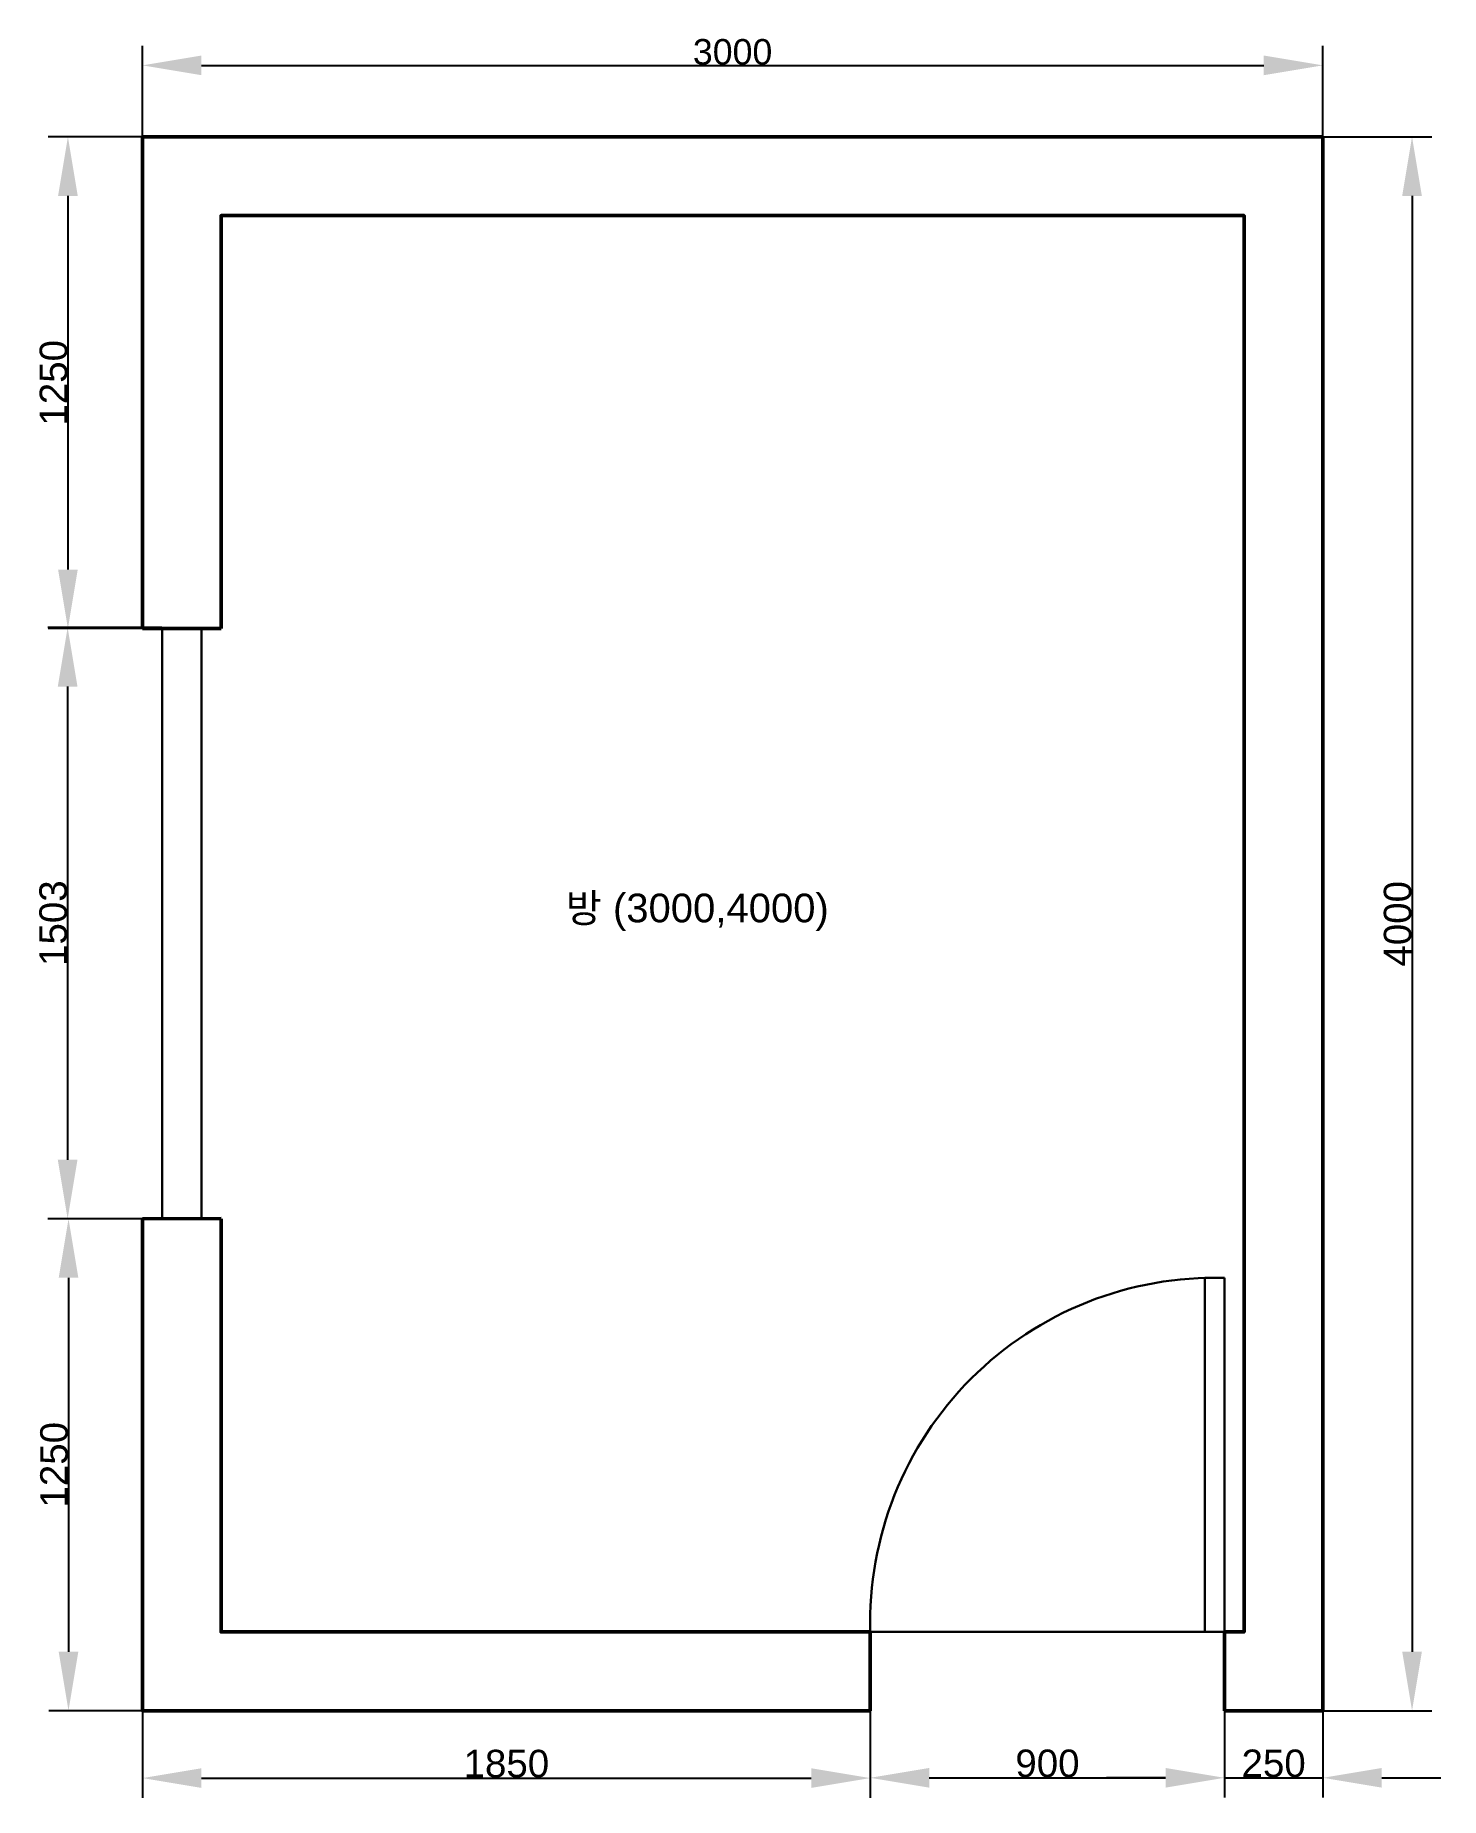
# Model space of a CAD drawing. Header units: millimetres. Extents: x -273 to 3300, y -221 to 4258.
import ezdxf

# ---------------------------------------------------------------- set-up
doc = ezdxf.new("R2010")
doc.units = ezdxf.units.MM
for name, color, linetype, lineweight, plot in [('DIM', 2, 'Continuous', 18, False), ('door', 5, 'Continuous', 30, False), ('wall', 1, 'Continuous', 50, False), ('window', 3, 'Continuous', 30, False)]:
    doc.layers.add(name, color=color, linetype=linetype, lineweight=lineweight, plot=plot)
doc.styles.get("Standard").update_dxf_attribs({"font": 'arial.ttf'})
doc.dimstyles.new('ISO-25', dxfattribs={"dimtxt": 200, "dimasz": 150, "dimexe": 50, "dimexo": 0.625, "dimtad": 1, "dimtxsty": 'Standard', "dimcen": 2.5, "dimadec": 0, "dimazin": 0, "dimtfac": 1, "dimtmove": 0, "dimatfit": 3, "dimfxl": 1, "dimarcsym": 0})

# ---------------------------------------------------------------- blocks, each defined once
blk = doc.blocks.new('*D6')
at = {"layer": 'Defpoints', "color": 0, "transparency": 16777216}
for p in [(3000, 4181.9), (0, 4000), (3000, 4000)]:
    blk.add_point(p, dxfattribs=at)
at = {"layer": 'DIM', "color": 0, "lineweight": -2, "transparency": 16777216}
for p, q in [((0, 4000.6), (0, 4231.9)), ((3000, 4000.6), (3000, 4231.9)), ((150, 4181.9), (2850, 4181.9))]:
    blk.add_line(p, q, dxfattribs=at)
at = {"layer": 'DIM', "color": 0, "transparency": 16777216}
for points in [[(150, 4206.9), (150, 4156.9), (0, 4181.9)], [(2850, 4206.9), (2850, 4156.9), (3000, 4181.9)]]:
    blk.add_solid(points, dxfattribs=at)
at = {"layer": 'DIM', "color": 0, "transparency": 16777216, "insert": (1500, 4215.8), "char_height": 65, "attachment_point": 5}
blk.add_mtext('3000', dxfattribs=at)
blk = doc.blocks.new('*D18')
at = {"layer": 'Defpoints', "color": 0, "transparency": 16777216}
for p in [(0, 4000), (-189.5, 2750.3), (0, 2750.3)]:
    blk.add_point(p, dxfattribs=at)
at = {"layer": 'DIM', "color": 0, "lineweight": -2, "transparency": 16777216}
for p, q in [((-0.6, 4000), (-239.5, 4000)), ((-189.5, 3850), (-189.5, 2900.3)), ((-0.6, 2750.3), (-239.5, 2750.3))]:
    blk.add_line(p, q, dxfattribs=at)
at = {"layer": 'DIM', "color": 0, "transparency": 16777216}
for points in [[(-214.5, 3850), (-164.5, 3850), (-189.5, 4000)], [(-214.5, 2900.3), (-164.5, 2900.3), (-189.5, 2750.3)]]:
    blk.add_solid(points, dxfattribs=at)
at = {"layer": 'DIM', "color": 0, "transparency": 16777216, "insert": (-225.8, 3375.1), "char_height": 70, "attachment_point": 5, "rotation": 90}
blk.add_mtext('1250', dxfattribs=at)
blk = doc.blocks.new('*D19')
at = {"layer": 'Defpoints', "color": 0, "transparency": 16777216}
for p in [(0, 1250.3), (-188, 0), (0, 0)]:
    blk.add_point(p, dxfattribs=at)
at = {"layer": 'DIM', "color": 0, "lineweight": -2, "transparency": 16777216}
for p, q in [((-0.6, 1250.3), (-238, 1250.3)), ((-188, 1100.3), (-188, 150)), ((-0.6, 0), (-238, 0))]:
    blk.add_line(p, q, dxfattribs=at)
at = {"layer": 'DIM', "color": 0, "transparency": 16777216}
for points in [[(-213, 1100.3), (-163, 1100.3), (-188, 1250.3)], [(-213, 150), (-163, 150), (-188, 0)]]:
    blk.add_solid(points, dxfattribs=at)
at = {"layer": 'DIM', "color": 0, "transparency": 16777216, "insert": (-224.4, 625.1), "char_height": 70, "attachment_point": 5, "rotation": 90}
blk.add_mtext('1250', dxfattribs=at)
blk = doc.blocks.new('*D14')
at = {"layer": 'Defpoints', "color": 0, "transparency": 16777216}
for p in [(0, 0), (1850, 0), (1850, -171.3)]:
    blk.add_point(p, dxfattribs=at)
at = {"layer": 'DIM', "color": 0, "lineweight": -2, "transparency": 16777216}
for p, q in [((0, -0.6), (0, -221.3)), ((1850, -0.6), (1850, -221.3)), ((150, -171.3), (1700, -171.3))]:
    blk.add_line(p, q, dxfattribs=at)
at = {"layer": 'DIM', "color": 0, "transparency": 16777216}
for points in [[(150, -146.3), (150, -196.3), (0, -171.3)], [(1700, -146.3), (1700, -196.3), (1850, -171.3)]]:
    blk.add_solid(points, dxfattribs=at)
at = {"layer": 'DIM', "color": 0, "transparency": 16777216, "insert": (925, -134.9), "char_height": 70, "attachment_point": 5}
blk.add_mtext('1850', dxfattribs=at)
blk = doc.blocks.new('*D15')
at = {"layer": 'Defpoints', "color": 0, "transparency": 16777216}
for p in [(2750.5, 0), (3000, 0), (3000, -170.6)]:
    blk.add_point(p, dxfattribs=at)
at = {"layer": 'DIM', "color": 0, "lineweight": -2, "transparency": 16777216}
for p, q in [((2750.5, -0.6), (2750.5, -220.6)), ((3000, -0.6), (3000, -220.6)), ((2600.5, -170.6), (2450.5, -170.6)), ((2750.5, -170.6), (3000, -170.6)), ((3150, -170.6), (3300, -170.6))]:
    blk.add_line(p, q, dxfattribs=at)
at = {"layer": 'DIM', "color": 0, "transparency": 16777216}
for points in [[(2600.5, -145.6), (2600.5, -195.6), (2750.5, -170.6)], [(3150, -145.6), (3150, -195.6), (3000, -170.6)]]:
    blk.add_solid(points, dxfattribs=at)
at = {"layer": 'DIM', "color": 0, "transparency": 16777216, "insert": (2875.2, -134.3), "char_height": 70, "attachment_point": 5}
blk.add_mtext('250', dxfattribs=at)
blk = doc.blocks.new('*D16')
at = {"layer": 'Defpoints', "color": 0, "transparency": 16777216}
for p in [(1850, 0), (2750.5, 0), (2750.5, -170.6)]:
    blk.add_point(p, dxfattribs=at)
at = {"layer": 'DIM', "color": 0, "lineweight": -2, "transparency": 16777216}
for p, q in [((1850, -0.6), (1850, -220.6)), ((2750.5, -0.6), (2750.5, -220.6)), ((2000, -170.6), (2600.5, -170.6))]:
    blk.add_line(p, q, dxfattribs=at)
at = {"layer": 'DIM', "color": 0, "transparency": 16777216}
for points in [[(2000, -145.6), (2000, -195.6), (1850, -170.6)], [(2600.5, -145.6), (2600.5, -195.6), (2750.5, -170.6)]]:
    blk.add_solid(points, dxfattribs=at)
at = {"layer": 'DIM', "color": 0, "transparency": 16777216, "insert": (2300.3, -134.3), "char_height": 70, "attachment_point": 5}
blk.add_mtext('900', dxfattribs=at)
blk = doc.blocks.new('*D20')
at = {"layer": 'Defpoints', "color": 0, "transparency": 16777216}
for p in [(3000, 4000), (3000, 0), (3227, 0)]:
    blk.add_point(p, dxfattribs=at)
at = {"layer": 'DIM', "color": 0, "lineweight": -2, "transparency": 16777216}
for p, q in [((3000.6, 4000), (3277, 4000)), ((3227, 3850), (3227, 150)), ((3000.6, 0), (3277, 0))]:
    blk.add_line(p, q, dxfattribs=at)
at = {"layer": 'DIM', "color": 0, "transparency": 16777216}
for points in [[(3202, 3850), (3252, 3850), (3227, 4000)], [(3202, 150), (3252, 150), (3227, 0)]]:
    blk.add_solid(points, dxfattribs=at)
at = {"layer": 'DIM', "color": 0, "transparency": 16777216, "insert": (3190.7, 2000), "char_height": 70, "attachment_point": 5, "rotation": 90}
blk.add_mtext('4000', dxfattribs=at)
blk = doc.blocks.new('*D21')
at = {"layer": 'Defpoints', "color": 0, "transparency": 16777216}
for p in [(50, 2752.9), (-190.2, 1250.4), (50, 1250.4)]:
    blk.add_point(p, dxfattribs=at)
at = {"layer": 'DIM', "color": 0, "lineweight": -2, "transparency": 16777216}
for p, q in [((49.4, 2752.9), (-240.2, 2752.9)), ((-190.2, 2602.9), (-190.2, 1400.4)), ((49.4, 1250.4), (-240.2, 1250.4))]:
    blk.add_line(p, q, dxfattribs=at)
at = {"layer": 'DIM', "color": 0, "transparency": 16777216}
for points in [[(-215.2, 2602.9), (-165.2, 2602.9), (-190.2, 2752.9)], [(-215.2, 1400.4), (-165.2, 1400.4), (-190.2, 1250.4)]]:
    blk.add_solid(points, dxfattribs=at)
at = {"layer": 'DIM', "color": 0, "transparency": 16777216, "insert": (-226.6, 2001.7), "char_height": 70, "attachment_point": 5, "rotation": 90}
blk.add_mtext('1503', dxfattribs=at)

msp = doc.modelspace()

# ---------------------------------------------------------------- linework, layer by layer
at = {"layer": 'door'}
for p, q in [((2750.5, 1100), (2700.5, 1100)), ((2700.5, 1100), (2700.5, 200)), ((2750.5, 200), (2750.5, 1100)), ((1850, 200), (2750.5, 200)), ((2700.5, 200), (2750.5, 200))]:
    msp.add_line(p, q, dxfattribs=at)
msp.add_arc((2725.5, 224.6), 875.8, 88.3642, 181.6073, dxfattribs=at)
at = {"layer": 'wall'}
for p, q in [((0, 2750.3), (200, 2750.4)), ((0, 1250.3), (200, 1250.6))]:
    msp.add_line(p, q, dxfattribs=at)
for points in [[(2750.5, 0), (3000, 0), (3000, 4000), (0, 4000), (0, 2750.3)], [(2750.5, 200), (2800, 200), (2800, 3800), (200, 3800), (200, 2750.3)], [(0, 1250.3), (0, 0), (1850, 0)], [(200, 1250.3), (200, 200), (1850, 200)], [(1850, 200), (1850, 0)], [(2750.5, 0), (2750.5, 200)]]:
    msp.add_lwpolyline(points, dxfattribs=at)
at = {"layer": 'window'}
for p, q in [((0, 2750.3), (0, 2752.9)), ((0, 2750.3), (200, 2750.3)), ((50, 2000.1), (50, 2752.9)), ((150, 2750.4), (150, 2000.4)), ((50, 1250.3), (50, 2000.3)), ((150, 2000.6), (150, 1250.6)), ((200, 1250.3), (0, 1250.3))]:
    msp.add_line(p, q, dxfattribs=at)

# ---------------------------------------------------------------- texts
at = {"layer": 'DIM'}
msp.add_text('방 (3000,4000)', height=72.834, dxfattribs=at).set_placement((1076.2, 2003.8))

# ---------------------------------------------------------------- dimensions: what is measured, and where the dimension line sits
dim = msp.add_linear_dim(base=(3000, 4181.9), p1=(0, 4000), p2=(3000, 4000), dimstyle='ISO-25', override={"dimtxt": 65, "dimdec": 0}, dxfattribs=at)
dim.commit()
dim.dimension.update_dxf_attribs({"geometry": '*D6', "text_midpoint": (1500, 4181.9), "dimtype": 160})
for base, p1, p2, override, picture, middle in [((-189.5, 2750.3), (0, 4000), (0, 2750.3), {"dimscale": 0, "dimtxt": 70, "dimdec": 0}, '*D18', (-225.8, 3375.1)), ((3227, 0), (3000, 4000), (3000, 0), {"dimtxt": 70, "dimdec": 0}, '*D20', (3190.7, 2000)), ((-190.2283, 1250.3758), (50.0003, 2752.9379), (50.0153, 1250.3758), {"dimtxt": 70, "dimdec": 0}, '*D21', (-226.6172, 2001.6568)), ((-188, 0), (0, 1250.3), (0, 0), {"dimscale": 1, "dimtxt": 70, "dimdec": 0, "dimtix": 0, "dimtofl": 1, "dimtmove": 0, "dimatfit": 3}, '*D19', (-224.4, 625.1))]:
    dim = msp.add_linear_dim(base=base, p1=p1, p2=p2, angle=90, dimstyle='ISO-25', override=override, dxfattribs=at)
    dim.commit()
    dim.dimension.update_dxf_attribs({"geometry": picture, "text_midpoint": middle})
for base, p1, p2, picture, middle in [((1850, -171.3), (0, 0), (1850, 0), '*D14', (925, -134.9)), ((2750.492, -170.6319), (1850.044, 0.0003), (2750.492, 0.0003), '*D16', (2300.268, -134.2668)), ((3000, -170.6319), (2750.492, 0.0003), (3000, 0.0003), '*D15', (2875.246, -134.2668))]:
    dim = msp.add_linear_dim(base=base, p1=p1, p2=p2, dimstyle='ISO-25', override={"dimtxt": 70, "dimdec": 0}, dxfattribs=at)
    dim.commit()
    dim.dimension.update_dxf_attribs({"geometry": picture, "text_midpoint": middle})

doc.saveas('drawing.dxf')
